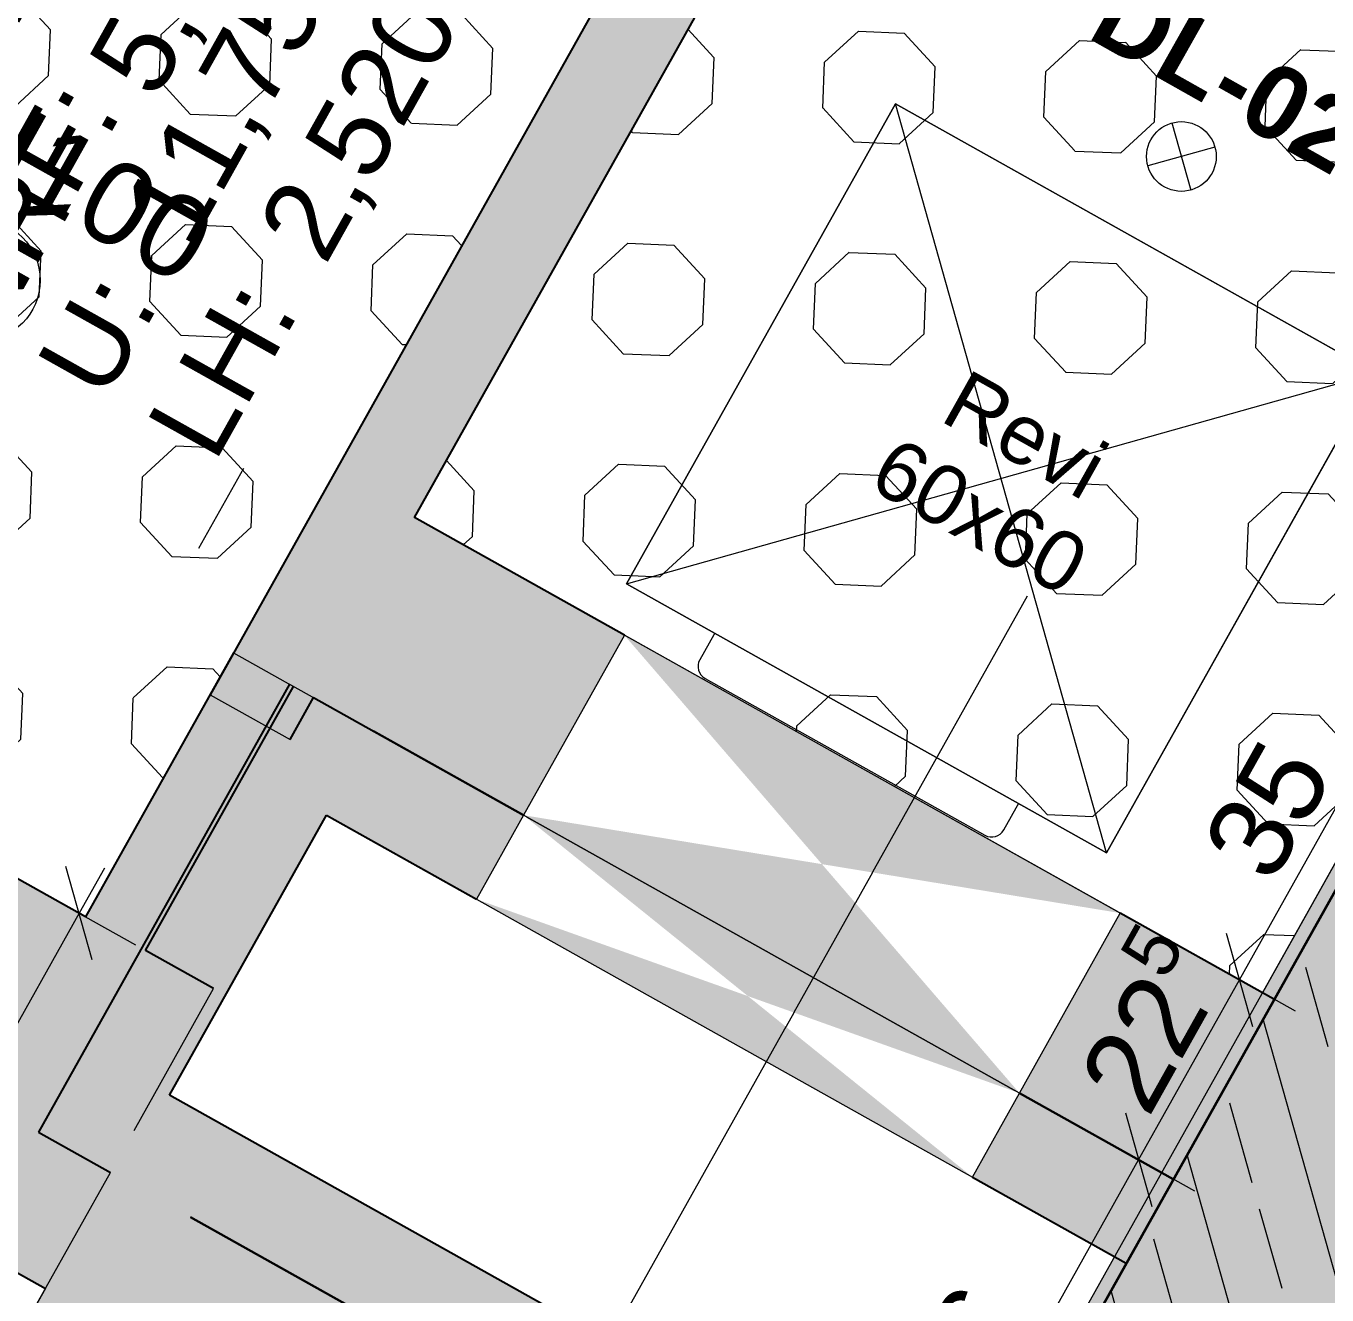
# Model space of a CAD drawing. Header units: metres. Extents: x -27.1 to 50.1, y 105.7 to 163.4.
# Drawn here: x -1.309 to 0.11, y 128.3 to 129.683 of the extents above; entities that cross this region are included whole.
import ezdxf

# ---------------------------------------------------------------- set-up
doc = ezdxf.new("R2010")
doc.units = ezdxf.units.M
doc.header["$MEASUREMENT"] = 0
for name, pattern in [('Punktlinie', [0.0035, 0, -0.0035]), ('Strichlinie', [0.004, 0.003, -0.001]), ('Strichpunktlinie', [0.00670277762413025, 0.00352777767181396, -0.00176388883590699, 0, -0.0014111111164093]), ('Wipeout_Contour', [1, 0, -1])]:
    doc.linetypes.add(name, pattern=pattern)
for name, color, linetype in [('00  Raster', 7, 'Continuous'), ('10  Fassade_Deckschraffur', 7, 'Continuous'), ('10  Wand Massiv', 7, 'Continuous'), ('10  Wand Massiv_Schnittschraffur', 7, 'Continuous'), ('20  Decke Abhangdecke', 7, 'Continuous'), ('20  Decke Abhangdecke_Deckschraffur', 7, 'Continuous'), ('20  Deckenspiegel + Einbauten', 7, 'Continuous'), ('20  Möbel Sanitär', 7, 'Continuous'), ('20  Wand Leichtbau', 7, 'Continuous'), ('20  Wand Leichtbau_Schnittschraffur', 7, 'Continuous'), ('40  Bemaßung 1_ 50 Deckenspiegel', 7, 'Continuous'), ('50  NUF - Raumstempel', 7, 'Continuous')]:
    doc.layers.add(name, color=color, linetype=linetype)
doc.styles.add('ERSTELLTER_STIL_1', font='arial.ttf')
doc.styles.add('ERSTELLTER_STIL_2', font='arial.ttf')
pattern_1 = [(42.60544590150545, (0.02602268690022098, 0.02393365253586232), (-0.2311237981523315, 0.2512972988763789), [0.05000000000000001, -0.2914213562373095]), (42.60544590150545, (-0.05569191879902938, 0.1127806680969158), (-0.2311237981523315, 0.2512972988763789), [0.05000000000000001, -0.2914213562373095]), (42.60544590150545, (0.03610943096227953, 0.2651442017099259), (-0.2311237981523315, 0.2512972988763789), [0.05000000000000001, -0.2914213562373095]), (42.60544590150545, (-0.04560517473697084, 0.3539912172709794), (-0.2311237981523315, 0.2512972988763789), [0.05000000000000001, -0.2914213562373095]), (132.6054459015056, (-0.02393365253586232, 0.02602268690022098), (0.2512972988763781, 0.2311237981523324), [0.05, -0.2914213562373095]), (132.6054459015056, (0.06491336302519113, 0.1077372925994713), (0.2512972988763781, 0.2311237981523324), [0.05, -0.2914213562373095]), (132.6054459015056, (-0.01384689584079021, 0.2672332355460073), (0.2512972988763781, 0.2311237981523324), [0.05, -0.2914213562373095]), (132.6054459015056, (0.07500011972026321, 0.3489478412452577), (0.2512972988763781, 0.2311237981523324), [0.05, -0.2914213562373095]), (357.6054459015054, (-0.02393365253586232, 0.02602268690022098), (0.0100867503620236, 0.2412105485143552), [0.05, -0.1914213562373095]), (357.6054459015054, (-0.01889027923196625, 0.1466279667069856), (0.0100867503620236, 0.2412105485143552), [0.05, -0.1914213562373095]), (87.60544590150543, (-0.05778095114593212, 0.06282432646728411), (-0.2412105485143552, 0.01008675036202379), [0.05, -0.1914213562373095]), (87.60544590150543, (0.06282432646728411, 0.05778095114593212), (-0.2412105485143552, 0.01008675036202379), [0.05, -0.1914213562373095])]

msp = doc.modelspace()

# ---------------------------------------------------------------- wipeouts: each hides what was drawn before it
at = {"color": 254, "linetype": 'Wipeout_Contour', "lineweight": 0, "ltscale": 578.8962479638691}
msp.add_wipeout([(1.5067594081956912, 161.86493320292135), (-18.39248671666787, 126.34978592768114), (-18.221895476930285, 126.2542031319806), (1.6769221220620487, 161.76858559636653)], dxfattribs=at).dxf.layer = '10  Fassade_Deckschraffur'

# ---------------------------------------------------------------- next in the draw order: wipeouts: each hides what was drawn before it
at = {"color": 254, "linetype": 'Wipeout_Contour', "lineweight": 0, "ltscale": 579.7503683143464}
msp.add_wipeout([(1.223594145174534, 162.02526370072815), (-18.67636515155078, 126.50884359316333), (-18.618752288911633, 126.4765629292334), (1.2810620573753795, 161.99272433673832)], dxfattribs=at).dxf.layer = '10  Fassade_Deckschraffur'

# ---------------------------------------------------------------- next in the draw order: wipeouts: each hides what was drawn before it
at = {"color": 254, "linetype": 'Wipeout_Contour', "lineweight": 0, "ltscale": 579.478915280293}
msp.add_wipeout([(-18.460164351033672, 126.38770641849771), (1.4392517328924903, 161.90315702789948), (1.2810617588041424, 161.99272511364288), (-18.61875250712505, 126.47656384955644)], dxfattribs=at).dxf.layer = '10  Fassade_Deckschraffur'

# ---------------------------------------------------------------- next in the draw order: wipeouts: each hides what was drawn before it
at = {"color": 254, "linetype": 'Wipeout_Contour', "lineweight": 0, "ltscale": 579.2762678299683}
msp.add_wipeout([(1.4392516150363903, 161.90315649487792), (-18.46016425202627, 126.38770627252292), (-18.457547507793407, 126.38624010269031), (1.4418618429588896, 161.90167869507096)], dxfattribs=at).dxf.layer = '10  Fassade_Deckschraffur'

# ---------------------------------------------------------------- next in the draw order: wipeouts: each hides what was drawn before it
at = {"color": 254, "linetype": 'Wipeout_Contour', "lineweight": 0, "ltscale": 579.1993435516449}
msp.add_wipeout([(1.4446253981705262, 161.90011437895683), (-18.45477721895697, 126.38468780440216), (-18.401561184513135, 126.3548706968176), (1.4977076112342296, 161.87005843388093)], dxfattribs=at).dxf.layer = '10  Fassade_Deckschraffur'

# ---------------------------------------------------------------- next in the draw order: wipeouts: each hides what was drawn before it
at = {"color": 254, "linetype": 'Wipeout_Contour', "lineweight": 0, "ltscale": 579.1270530596557}
msp.add_wipeout([(-18.39719879339013, 126.35242581235701), (1.5020592334462712, 161.86759432962396), (1.497707648925548, 161.87005836706334), (-18.40156139313348, 126.35487019039562)], dxfattribs=at).dxf.layer = '10  Fassade_Deckschraffur'

# ---------------------------------------------------------------- next in the draw order: wipeouts: each hides what was drawn before it
at = {"color": 254, "linetype": 'Wipeout_Contour', "lineweight": 0, "ltscale": 579.1156743832946}
msp.add_wipeout([(1.5020594021135736, 161.8675948453486), (-18.3971987167375, 126.3524261638586), (-18.392486132980586, 126.34978568870201), (1.5067599700563505, 161.86493292498722)], dxfattribs=at).dxf.layer = '10  Fassade_Deckschraffur'

# ---------------------------------------------------------------- next in the draw order: hatches: boundary and pattern name
at = {"layer": '10  Wand Massiv_Schnittschraffur', "linetype": 'Continuous', "lineweight": 0, "true_color": 0xffffff}
for points in [[(0.8663315321436844, 130.1052027367656), (-0.8361797899585266, 127.0666484135104), (-0.8230938907982353, 127.0593163440095), (0.8794174313039846, 130.0978706672648)], [(-0.4754623436104417, 127.1682994041604), (1.097515750642707, 129.9756695089166), (0.8794174313039846, 130.0978706672648), (-0.6935606629491904, 127.2905005625085)]]:
    msp.add_hatch(color=7, dxfattribs=at).paths.add_polyline_path(points)
at = {"layer": '10  Wand Massiv_Schnittschraffur', "linetype": 'Continuous', "lineweight": 13, "true_color": 0x000100}
h = msp.add_hatch(dxfattribs=at)
h.set_pattern_fill('Gips_0001', color=98, style=0, pattern_type=2)
h.set_pattern_definition([(87.60544590150546, (0, 0), (-0.02497817014552484, 0.001044517200055486), [0, -0.025])])
h.paths.add_polyline_path([(0.8663315321436844, 130.1052027367656), (-0.8361797899585266, 127.0666484135104), (-0.8230938907982353, 127.0593163440095), (0.8794174313039846, 130.0978706672648)])
h = msp.add_hatch(dxfattribs=at)
h.set_pattern_fill('Beton__Stahlbeton_0001', color=98, style=0, pattern_type=2)
h.set_pattern_definition([(105.737956162405, (0, 0), (0.1155014727871792, 0.03254857575981618), []), (105.737956162405, (-0.05775073639358961, -0.01627428787990809), (0.1155014727871792, 0.03254857575981618), [0.09, -0.03])])
h.paths.add_polyline_path([(-0.4754623436104417, 127.1682994041604), (1.097515750642707, 129.9756695089166), (0.8794174313039846, 130.0978706672648), (-0.6935606629491904, 127.2905005625085)])
at = {"layer": '20  Decke Abhangdecke_Deckschraffur', "linetype": 'Continuous', "lineweight": 18, "true_color": 0xffd5aa}
h = msp.add_hatch(dxfattribs=at)
h.set_pattern_fill('Kreise_2_0001', color=41, style=0, pattern_type=2)
h.set_pattern_definition(pattern_1)
h.paths.add_polyline_path([(-2.827086986818413, 127.4004135109772), (-2.041933030966661, 126.9604893616589), (-1.326811868630891, 128.2368008032528), (-1.287707493369989, 128.3065921648425), (-1.427290360844887, 128.3848009952156), (-2.07286141083676, 128.7465163494643)])
at = {"layer": '20  Wand Leichtbau', "linetype": 'Continuous', "lineweight": 0, "true_color": 0x000000}
for points in [[(-0.1155585299474708, 128.715983494845), (-0.6564423654152041, 129.0190423893731), (-0.4409909699732015, 128.7693686961313)], [(-0.76642340999895, 128.8227538974176), (-0.2255395700152896, 128.5196950109492), (-0.4409909699732015, 128.7693686961313)]]:
    msp.add_hatch(color=18, dxfattribs=at).paths.add_polyline_path(points)
at = {"layer": '20  Wand Leichtbau_Schnittschraffur', "linetype": 'Continuous', "lineweight": 18}
for points in [[(-1.108295499837201, 128.954126586042), (-1.021056167914905, 128.9052461134559), (-0.5276577899996244, 129.7858380972095), (-0.6148971036872766, 129.8347185499694)], [(-1.104405721550764, 128.6337397382173), (-2.76195298204216, 129.5624684819183), (-2.945254719564423, 129.2353210029103), (-1.287707459073026, 128.3065922592092)], [(-0.8854128816957516, 129.147335250954), (-0.9953939174284105, 128.9510467640365), (-0.7664234087804758, 128.8227538931177), (-0.6564423610806109, 129.0190423910417)], [(-1.178559126413182, 128.6752881152563), (-1.017203750726763, 128.9632668848902), (-1.082633247850174, 128.9999272300356), (-1.243988623536573, 128.7119484604017)], [(-1.072890206703004, 128.8741096084979), (-0.9812889107778915, 128.8227851241549), (-1.0215657223601, 128.965710904423)], [(-0.9812889101844018, 128.8227851247008), (-0.9299644258414883, 128.9143864206259), (-1.021565723219435, 128.9657109036326)], [(-1.244021703422971, 128.5686829163346), (-1.152420411307837, 128.5173584303806), (-0.9812889112400534, 128.8227851258486), (-1.072890207362736, 128.8741096081168)], [(-1.244021703807942, 128.5686829170629), (-1.295346188281533, 128.4770816221613), (-1.152420410359138, 128.5173584312532)], [(-1.152420410579632, 128.5173584314929), (-1.295346187165853, 128.4770816209482), (-1.20374489371704, 128.4257571351384)], [(-0.3322960356142737, 127.9374816629826), (-1.216830822506012, 128.4330892214687), (-1.326811865019332, 128.2368007340639), (-0.4422770781276135, 127.7411931755778)]]:
    msp.add_hatch(color=9, dxfattribs=at).paths.add_polyline_path(points)

# ---------------------------------------------------------------- next in the draw order: linework, layer by layer
at = {"layer": '10  Wand Massiv', "color": 7, "linetype": 'Continuous', "lineweight": 35, "ltscale": 1000}
msp.add_line((0.8794176781379335, 130.0978705519855), (-0.6935603387239233, 127.2905005853533), dxfattribs=at)
at = {"layer": '10  Wand Massiv', "color": 7, "linetype": 'Continuous', "lineweight": 13, "ltscale": 1000, "flags": 128}
msp.add_lwpolyline([(0.8663315321436844, 130.1052027367656), (-0.8361797899585266, 127.0666484135104)], dxfattribs=at)
at = {"layer": '20  Decke Abhangdecke', "color": 7, "linetype": 'Continuous', "lineweight": 13, "ltscale": 1000, "flags": 128}
msp.add_lwpolyline([(-2.827086986818413, 127.4004135109772), (-2.07286141083676, 128.7465163494643), (-1.427290360844887, 128.3848009952156), (-1.287707493369989, 128.3065921648425), (-1.326811868630891, 128.2368008032528), (-2.041933030966661, 126.9604893616589)], close=True, dxfattribs=at)
at = {"layer": '20  Deckenspiegel + Einbauten', "color": 7, "linetype": 'Continuous', "lineweight": 18, "ltscale": 1000}
for p, q in [((-0.0592333581550637, 129.5776729359201), (-0.03873256231502964, 129.5044903940847)), ((-0.01237771380052166, 129.5512845445605), (-0.08558781761027845, 129.5308794798172))]:
    msp.add_line(p, q, dxfattribs=at)
for centre, radius in [((-0.04898260236775975, 129.5410818521154), 0.03799999999998997), ((-1.359468696350815, 129.4060857066279), 0.06600000000002962)]:
    msp.add_circle(centre, radius, dxfattribs=at)
at = {"layer": '20  Möbel Sanitär', "color": 9, "linetype": 'Continuous', "lineweight": 18, "ltscale": 1000}
for p, q in [((-0.2427216652101407, 128.8066032720376), (-0.06675209087947742, 129.120664684671)), ((-0.2763547623866636, 128.9171843819291), (-0.2833105471822215, 128.9227632164947)), ((-0.2036025311056306, 128.8764210832393), (-0.2763547623866636, 128.9171843819291))]:
    msp.add_line(p, q, dxfattribs=at)
for centre, radius, start, end in [((-0.2325064982942457, 129.2135373587272), 0.1899999999999996, 330.7379561624008, 150.7379561623968), ((-0.2558073427785263, 128.8139349680357), 0.01500000000000453, 240.7379561627557, 330.7379561624124)]:
    msp.add_arc(centre, radius, start, end, dxfattribs=at)
at = {"layer": '20  Wand Leichtbau', "color": 7, "linetype": 'Continuous', "lineweight": 25, "ltscale": 1000, "flags": 128}
for points in [[(-0.6148970990914204, 129.8347185672192), (-1.108295493272145, 128.954126578904)], [(-0.8854128778753125, 129.1473352544677), (-0.5276577713141588, 129.7858381039546)], [(-1.243988623536564, 128.7119484604017), (-2.76195298204216, 129.5624684819183)], [(-2.945254719564423, 129.2353210029103), (-1.287707459073026, 128.3065922592092)], [(-0.6564423685653971, 129.0190423752372), (-0.8854128778753125, 129.1473352544677)], [(-1.082633247850174, 128.9999272300356), (-1.243988623536573, 128.7119484604017)], [(-1.021565722953612, 128.9657109038771), (-1.295346187780343, 128.4770816216164)], [(-1.178559126413182, 128.6752881152563), (-1.017203750726763, 128.9632668848902)], [(-1.021056165445815, 128.9052461157268), (-0.9953939200238491, 128.9510467668584)], [(-0.9953939200238384, 128.9510467668584), (-0.7664234143443522, 128.8227538896621)], [(-1.152420410359149, 128.5173584312531), (-0.9812889101843787, 128.8227851247008)], [(-0.9812889101844018, 128.8227851247008), (-0.8177479050265664, 128.731152604842)], [(-1.104405721550764, 128.6337397382173), (-1.178559126413171, 128.6752881152564)], [(-0.2255395734752295, 128.5196950132877), (-0.05804007208281448, 128.4258445284892)], [(-1.295346187780343, 128.4770816216164), (-1.216830822519633, 128.4330892214444)], [(-0.2768640671752465, 128.4280937544615), (-0.1093645387445399, 128.3342432620394)], [(-0.3322960356142737, 127.9374816629826), (-1.129591494770498, 128.3842087581295)], [(-1.129591494693317, 128.3842087582673), (-0.3313516294407872, 127.9369525114326)]]:
    msp.add_lwpolyline(points, dxfattribs=at)
at = {"layer": '20  Wand Leichtbau', "color": 7, "linetype": 'Continuous', "lineweight": 13, "ltscale": 1000, "flags": 128}
for points in [[(-1.082633247850174, 128.9999272300356), (-1.017203750726763, 128.9632668848902)], [(-1.021565722953643, 128.9657109038771), (-0.9299644269808649, 128.9143864206736)], [(-1.108295493272145, 128.954126578904), (-1.021056165445815, 128.9052461157268)], [(-1.191168579221133, 128.4788898685866), (-1.104405721550764, 128.6337397382173)], [(-1.326811865019332, 128.2368007340639), (-1.216830822506012, 128.4330892214687)], [(-0.05804005554100478, 128.4258445580121), (-0.1093645387445399, 128.3342432620394)]]:
    msp.add_lwpolyline(points, dxfattribs=at)
at = {"layer": '40  Bemaßung 1_ 50 Deckenspiegel', "color": 7, "linetype": 'Continuous', "lineweight": 13, "ltscale": 1000}
for p, q in [((-1.236630605607305, 128.6648406843556), (-1.265399700422838, 128.7669303378774)), ((-1.223519943500214, 128.764957541743), (-1.251015153015071, 128.7158855111165)), ((-1.312355364891445, 128.7502546202749), (-1.1896749411387, 128.6815164019581)), ((-1.251015153015071, 128.7158855111165), (-1.434316938840084, 128.3887379459002)), ((-8.978343961629776e-05, 128.6942715148018), (0.02867892231662061, 128.5921811669071)), ((-0.09568646315057094, 128.4469378711619), (0.01429476396815232, 128.6432266880409)), ((-0.1100710105583396, 128.4979826979229), (-0.08130191574280587, 128.395893044401)), ((-0.03434625127419899, 128.4125687620035), (-0.1570266750269464, 128.4813069803203))]:
    msp.add_line(p, q, dxfattribs=at)
at = {"layer": '50  NUF - Raumstempel', "color": 253, "linetype": 'Punktlinie', "lineweight": 18, "ltscale": 1000, "true_color": 0x9f9f9f}
for p, q in [((-1.120388903411278, 129.1139029795363), (-0.6801663645748555, 129.8995894423577)), ((-1.754431952435, 129.4691592477562), (-1.120388903411278, 129.1139029795363))]:
    msp.add_line(p, q, dxfattribs=at)

# ---------------------------------------------------------------- next in the draw order: texts
at = {"layer": '20  Deckenspiegel + Einbauten', "color": 7, "linetype": 'Continuous', "lineweight": 18, "insert": (-1.265827380155053, 129.5732118938415), "char_height": 0.09000000000000001, "attachment_point": 2, "rotation": 330.7379561442821, "style": 'ERSTELLTER_STIL_1'}
msp.add_mtext('\\A1;{\\pqc;\\fArial|b0|i0|c0|p38;DN\\fArial|b0|i0|c0|p38;100}', dxfattribs=at)
at = {"layer": '40  Bemaßung 1_ 50 Deckenspiegel', "color": 7, "linetype": 'Continuous', "lineweight": 13, "insert": (-0.2816635804790373, 128.1518394052877), "char_height": 0.08999999761581419, "width": 0.1365947963814735, "attachment_point": 7, "rotation": 60.73795616240355, "style": 'ERSTELLTER_STIL_1'}
msp.add_mtext('\\A1;{\\pql;\\fArial|b0|i0|c0|p38;56}', dxfattribs=at)
at = {"layer": '50  NUF - Raumstempel', "color": 253, "linetype": 'Continuous', "lineweight": 18, "true_color": 0x9f9f9f, "attachment_point": 1, "rotation": 60.73795616240605}
for s, insert, char_height, style in [('\\A1;{\\pql;\\pt0,0.1;\\fArial|b0|i0|c0|p38;5,50\\fArial|b0|i0|c0|p38;\\A1{\\H.66x;\\S^  ;}\\fArial|b0|i0|c0|p38; m\\fArial|b0|i0|c0|p38;\\A1{\\H.66x;\\S2^  ;}}', (-1.266306837589615, 129.6564548520898), 0.0875, 'ERSTELLTER_STIL_1'), ('\\A1;{\\pql;\\pt0,0.1;\\fArial|b0|i0|c0|p38;11,758\\fArial|b0|i0|c0|p38;\\A1{\\H.66x;\\S^  ;}\\fArial|b0|i0|c0|p38; m\\fArial|b0|i0|c0|p38;\\A1{\\H.66x;\\S^  ;}}', (-1.207183032165156, 129.4806774888113), 0.0875, 'ERSTELLTER_STIL_1'), ('\\A1;{\\pql;\\pt0,0.1;\\fArial|b0|i0|c0|p38;2,520\\fArial|b0|i0|c0|p38;\\A1{\\H.66x;\\S^  ;}\\fArial|b0|i0|c0|p38; m\\fArial|b0|i0|c0|p38;\\A1{\\H.66x;\\S^  ;}}', (-1.059073809645445, 129.4637167044954), 0.0875, 'ERSTELLTER_STIL_1'), ('\\A1;{\\pqj;\\pt0;\\fArial|b1|i0|c0|p38;WC H}', (-1.568837779257061, 129.4664923910415), 0.1125, 'ERSTELLTER_STIL_2'), ('\\A1;{\\pqj;\\pt0;\\fArial|b0|i0|c0|p38;NRF: }', (-1.419596215023858, 129.3828718841146), 0.0875, 'ERSTELLTER_STIL_1'), ('\\A1;{\\pqj;\\pt0;\\fArial|b0|i0|c0|p38;U: }', (-1.299642139387589, 129.3156612470231), 0.0875, 'ERSTELLTER_STIL_1'), ('\\A1;{\\pqj;\\pt0;\\fArial|b0|i0|c0|p38;LH: }', (-1.179688063751291, 129.2484506099316), 0.0875, 'ERSTELLTER_STIL_1')]:
    msp.add_mtext(s, dxfattribs=dict(at, insert=insert, char_height=char_height, style=style))

# ---------------------------------------------------------------- next in the draw order: wipeouts: each hides what was drawn before it
at = {"color": 254, "linetype": 'Wipeout_Contour', "lineweight": 0, "ltscale": 514.3458430019567}
msp.add_wipeout([(1.3723704242274375, 129.75836658590492), (0.055041942914163755, 127.407266703998), (0.05853151602698503, 127.40531148547049), (1.3758599973402748, 129.75641136737738)], dxfattribs=at).dxf.layer = '10  Fassade_Deckschraffur'

# ---------------------------------------------------------------- next in the draw order: hatches: boundary and pattern name
at = {"layer": '20  Wand Leichtbau_Schnittschraffur', "linetype": 'Continuous', "lineweight": 18}
msp.add_hatch(color=9, dxfattribs=at).paths.add_polyline_path([(-0.2255395733064507, 128.5196950146033), (-0.05804007495595975, 128.4258445258467), (0.0519409727438962, 128.6221330237706), (-0.1155585265672769, 128.7159834895535)])

# ---------------------------------------------------------------- next in the draw order: linework, layer by layer
at = {"layer": '20  Wand Leichtbau', "color": 7, "linetype": 'Continuous', "lineweight": 25, "ltscale": 1000, "flags": 128}
msp.add_lwpolyline([(0.05194097006570964, 128.6221330160984), (-0.1155585276962334, 128.7159834988628)], dxfattribs=at)
at = {"layer": '20  Wand Leichtbau', "color": 7, "linetype": 'Continuous', "lineweight": 13, "ltscale": 1000, "flags": 128}
msp.add_lwpolyline([(0.05194097006570964, 128.6221330160984), (-0.05804007208281448, 128.4258445284892)], dxfattribs=at)
at = {"layer": '40  Bemaßung 1_ 50 Deckenspiegel', "color": 7, "linetype": 'Continuous', "lineweight": 13, "ltscale": 1000}
msp.add_line((0.07563497584452428, 128.6088575788825), (-0.04704544790822318, 128.6775957971993), dxfattribs=at)

# ---------------------------------------------------------------- next in the draw order: texts
at = {"layer": '20  Deckenspiegel + Einbauten', "color": 7, "linetype": 'Continuous', "lineweight": 18, "insert": (0.02092970614347076, 129.6650247113384), "char_height": 0.07999999999999999, "attachment_point": 2, "rotation": 330.5740081370011, "style": 'ERSTELLTER_STIL_2'}
msp.add_mtext('\\A1;{\\pqc;\\fArial|b1|i0|c0|p38;DL-0\\fArial|b1|i0|c0|p38;2}', dxfattribs=at)

# ---------------------------------------------------------------- next in the draw order: wipeouts: each hides what was drawn before it
at = {"color": 254, "linetype": 'Wipeout_Contour', "lineweight": 0, "ltscale": 386.29526012909}
msp.add_wipeout([(-0.4409909699732015, 128.7693686961312), (-0.22553957001528951, 128.51969501094916), (-0.11555852994747079, 128.7159834948449)], dxfattribs=at).dxf.layer = '20  Wand Leichtbau'

# ---------------------------------------------------------------- next in the draw order: hatches: boundary and pattern name
at = {"layer": '20  Wand Leichtbau', "linetype": 'Continuous', "lineweight": 0, "true_color": 0x000000}
msp.add_hatch(color=18, dxfattribs=at).paths.add_polyline_path([(-0.8177479062997541, 128.7311526025697), (-0.2768640639325035, 128.4280937602489), (-0.5216437173158717, 128.6254238194514)])
at = {"layer": '20  Wand Leichtbau_Schnittschraffur', "linetype": 'Continuous', "lineweight": 18}
for points in [[(-1.203744893562675, 128.4257571352804), (-0.3313516294407872, 127.9369525114326), (-0.2800271431048014, 128.0285538056502), (-1.15242041035912, 128.5173584312531)], [(-0.2768640661762554, 128.4280937560794), (-0.1093645384543311, 128.3342432623063), (-0.05804006068287393, 128.4258445626184), (-0.2255395784940077, 128.5196950456156)]]:
    msp.add_hatch(color=9, dxfattribs=at).paths.add_polyline_path(points)

# ---------------------------------------------------------------- next in the draw order: linework, layer by layer
at = {"layer": '20  Wand Leichtbau', "color": 7, "linetype": 'Continuous', "lineweight": 13, "ltscale": 1000, "flags": 128}
msp.add_lwpolyline([(-0.2255395748055395, 128.5196950109134), (-0.115558527897706, 128.7159834985033)], dxfattribs=at)
at = {"layer": '20  Wand Leichtbau', "color": 7, "linetype": 'Continuous', "lineweight": 25, "ltscale": 1000, "flags": 128}
for points in [[(-0.2800271431048014, 128.0285538056502), (-1.152420410359149, 128.5173584312531)], [(-0.05804005554100478, 128.4258445580121), (-0.2255395845633394, 128.5196950507657)]]:
    msp.add_lwpolyline(points, dxfattribs=at)

# ---------------------------------------------------------------- next in the draw order: texts
at = {"layer": '40  Bemaßung 1_ 50 Deckenspiegel', "color": 7, "linetype": 'Continuous', "lineweight": 13, "insert": (-0.0621955344271792, 128.4784069974382), "char_height": 0.08999999761581419, "attachment_point": 7, "rotation": 60.73795616240355, "style": 'ERSTELLTER_STIL_1'}
msp.add_mtext('\\A1;{\\pql;\\fArial|b0|i0|c0|p38;22\\fArial|b0|i0|c0|p38;\\A1{\\H.66x;\\S5^  ;}}', dxfattribs=at)

# ---------------------------------------------------------------- next in the draw order: wipeouts: each hides what was drawn before it
at = {"color": 254, "linetype": 'Wipeout_Contour', "lineweight": 0, "ltscale": 386.3316299173522}
msp.add_wipeout([(-0.4409909654572832, 128.7693687041911), (-0.6564423654152041, 129.0190423893731), (-0.76642340999895, 128.82275389741764)], dxfattribs=at).dxf.layer = '20  Wand Leichtbau'

# ---------------------------------------------------------------- next in the draw order: hatches: boundary and pattern name
at = {"layer": '20  Wand Leichtbau', "linetype": 'Continuous', "lineweight": 0, "true_color": 0x000000}
msp.add_hatch(color=18, dxfattribs=at).paths.add_polyline_path([(-0.2255395857226858, 128.5196950473091), (-0.7664234109982786, 128.8227539012335), (-0.5216437173158717, 128.6254238194514)])
at = {"layer": '20  Wand Leichtbau_Schnittschraffur', "linetype": 'Continuous', "lineweight": 18}
msp.add_hatch(color=9, dxfattribs=at).paths.add_polyline_path([(-0.9299644277615258, 128.9143864199555), (-0.9812889055329617, 128.8227851196434), (-0.817747910692125, 128.7311525964321), (-0.7664234122339888, 128.8227538958792)])

# ---------------------------------------------------------------- next in the draw order: linework, layer by layer
at = {"layer": '20  Möbel Sanitär', "color": 9, "linetype": 'Continuous', "lineweight": 18, "ltscale": 1000}
for p, q in [((-0.3982610125838431, 129.3064101519348), (-0.5742305869145063, 128.9923487393014)), ((-0.5351114528099963, 129.0621665505031), (-0.4623592215289651, 129.0214032518133)), ((-0.4623592215289651, 129.0214032518133), (-0.4539693641679676, 129.018383875935)), ((-0.5684773401988892, 128.9719307642835), (-0.263139334914456, 128.8008489418897))]:
    msp.add_line(p, q, dxfattribs=at)
for centre, radius, start, end in [((-0.5060691302823024, 128.7252968945863), 0.2976817069519961, 41.55560205169651, 79.92031027307529), ((-0.5611449898526875, 128.9850165897232), 0.01499999999999556, 150.7379561624293, 240.7379561627041)]:
    msp.add_arc(centre, radius, start, end, dxfattribs=at)
at = {"layer": '20  Wand Leichtbau', "color": 7, "linetype": 'Continuous', "lineweight": 13, "ltscale": 1000, "flags": 128}
for points in [[(-0.6564423617847552, 129.019042387339), (-0.7664234086926065, 128.8227538997491)], [(-0.115558527897706, 128.7159834985033), (-0.6564423617847552, 129.019042387339)], [(-0.7664234086926065, 128.8227538997491), (-0.2255395748055395, 128.5196950109134)]]:
    msp.add_lwpolyline(points, dxfattribs=at)
at = {"layer": '20  Wand Leichtbau', "color": 7, "linetype": 'Continuous', "lineweight": 25, "ltscale": 1000, "flags": 128}
msp.add_lwpolyline([(-0.7664234172300137, 128.8227538982413), (-0.9299644269808649, 128.9143864206736)], dxfattribs=at)

# ---------------------------------------------------------------- next in the draw order: wipeouts: each hides what was drawn before it
at = {"color": 254, "linetype": 'Wipeout_Contour', "lineweight": 0, "ltscale": 385.5428665125836}
msp.add_wipeout([(-0.5216437173158717, 128.62542381945138), (-0.2768640639325035, 128.4280937602489), (-0.22553958572268584, 128.5196950473091)], dxfattribs=at).dxf.layer = '20  Wand Leichtbau'

# ---------------------------------------------------------------- next in the draw order: linework, layer by layer
at = {"layer": '20  Wand Leichtbau', "color": 7, "linetype": 'Continuous', "lineweight": 13, "ltscale": 1000, "flags": 128}
msp.add_lwpolyline([(-0.276864063618758, 128.4280937608088), (-0.2255395857669296, 128.5196950486176)], dxfattribs=at)
at = {"layer": '40  Bemaßung 1_ 50 Deckenspiegel', "color": 7, "linetype": 'Continuous', "lineweight": 13, "ltscale": 1000}
msp.add_line((-0.3694671007585821, 127.9583083218441), (-0.09568646315057094, 128.4469378711619), dxfattribs=at)

# ---------------------------------------------------------------- next in the draw order: wipeouts: each hides what was drawn before it
at = {"color": 254, "linetype": 'Wipeout_Contour', "lineweight": 0, "ltscale": 386.2223201822791}
msp.add_wipeout([(-0.5216437218318113, 128.6254238113916), (-0.7664234109982786, 128.82275390123354), (-0.8177479062997541, 128.7311526025697)], dxfattribs=at).dxf.layer = '20  Wand Leichtbau'

# ---------------------------------------------------------------- next in the draw order: linework, layer by layer
at = {"layer": '20  Wand Leichtbau', "color": 7, "linetype": 'Continuous', "lineweight": 13, "ltscale": 1000, "flags": 128}
for points in [[(-0.7664234144651001, 128.822753903176), (-0.8177479063723094, 128.7311526024401)], [(-0.2255395857669296, 128.5196950486176), (-0.7664234144651001, 128.822753903176)], [(-0.8177479063723094, 128.7311526024401), (-0.276864063618758, 128.4280937608088)]]:
    msp.add_lwpolyline(points, dxfattribs=at)

# ---------------------------------------------------------------- next in the draw order: wipeouts: each hides what was drawn before it
at = {"color": 254, "linetype": 'Wipeout_Contour', "lineweight": 0, "ltscale": 516.7644375247603}
msp.add_wipeout([(-0.654053110765398, 129.0749253776598), (-0.1306171443525414, 128.78164259762417), (0.1626656356830889, 129.30507856403702), (-0.3607703307297978, 129.59836134407269)], dxfattribs=at).dxf.layer = '20  Deckenspiegel + Einbauten'

# ---------------------------------------------------------------- next in the draw order: hatches: boundary and pattern name
at = {"layer": '20  Decke Abhangdecke_Deckschraffur', "linetype": 'Continuous', "lineweight": 18, "true_color": 0xffd5aa}
h = msp.add_hatch(dxfattribs=at)
h.set_pattern_fill('Kreise_2_0001', color=41, style=0, pattern_type=2)
h.set_pattern_definition(pattern_1)
h.paths.add_polyline_path([(-2.761952962599038, 129.5624684525086), (-1.243989020026428, 128.7119471504697), (-0.9726521587848485, 129.1962156234816), (-0.1945257963274312, 130.584977091445), (-1.712487882868368, 131.4354959334181)])
h = msp.add_hatch(dxfattribs=at)
h.set_pattern_fill('Kreise_2_0001', color=41, style=0, pattern_type=2)
h.set_pattern_definition(pattern_1)
h.paths.add_polyline_path([(-0.1072865107149639, 130.5360966804294), (-0.8854128493651654, 129.1473353102132), (0.03932399976803858, 128.6292023862149), (0.8174505604629996, 130.0179636335336)])

# ---------------------------------------------------------------- next in the draw order: linework, layer by layer
at = {"layer": '00  Raster', "color": 7, "linetype": 'Strichpunktlinie', "lineweight": 13, "ltscale": 1000}
msp.add_line((-11.91683388821955, 108.1803955642052), (14.15132427871545, 154.7054986100021), dxfattribs=at)
at = {"layer": '20  Decke Abhangdecke', "color": 7, "linetype": 'Continuous', "lineweight": 13, "ltscale": 1000, "flags": 128}
for points in [[(-2.761952962599038, 129.5624684525086), (-1.712487882868368, 131.4354959334181), (-0.1945257963274312, 130.584977091445), (-0.9726521587848485, 129.1962156234816), (-1.243989020026428, 128.7119471504697)], [(-0.1072865107149639, 130.5360966804294), (0.8174505604629996, 130.0179636335336), (0.03932399976803858, 128.6292023862149), (-0.8854128493651654, 129.1473353102132)]]:
    msp.add_lwpolyline(points, close=True, dxfattribs=at)
at = {"layer": '20  Deckenspiegel + Einbauten', "color": 7, "linetype": 'Continuous', "lineweight": 13, "ltscale": 1000}
for p, q in [((-0.6540530250332868, 129.0749256570188), (-0.3607704011488462, 129.5983613447412)), ((-0.3607704011488462, 129.5983613447412), (0.1626652865735316, 129.3050787208567)), ((0.1626652865735316, 129.3050787208567), (-0.130617337310909, 128.7816430331343)), ((-0.130617337310909, 128.7816430331343), (-0.6540530250332868, 129.0749256570188))]:
    msp.add_line(p, q, dxfattribs=at)
at = {"layer": '20  Deckenspiegel + Einbauten', "color": 7, "linetype": 'Strichlinie', "lineweight": 13, "ltscale": 1000}
for p, q in [((-0.130617337310909, 128.7816430331343), (-0.3607704011488462, 129.5983613447412)), ((-0.6540530250332868, 129.0749256570188), (0.1626652865735316, 129.3050787208567))]:
    msp.add_line(p, q, dxfattribs=at)
at = {"layer": '20  Deckenspiegel + Einbauten', "color": 7, "linetype": 'Continuous', "lineweight": 18, "ltscale": 1000, "flags": 128}
msp.add_lwpolyline([(-0.654053110765398, 129.0749253776598), (-0.1306171443525415, 128.7816425976242), (0.1626656356830889, 129.305078564037), (-0.3607703307297978, 129.5983613440727)], close=True, dxfattribs=at)
at = {"layer": '40  Bemaßung 1_ 50 Deckenspiegel', "color": 7, "linetype": 'Continuous', "lineweight": 13, "ltscale": 1000}
msp.add_line((0.01429476396815232, 128.6432266880409), (0.1853369023136793, 128.9484938672846), dxfattribs=at)

# ---------------------------------------------------------------- next in the draw order: texts
at = {"layer": '20  Deckenspiegel + Einbauten', "color": 7, "linetype": 'Continuous', "lineweight": 13, "insert": (-0.2030280061400712, 129.266149565828), "char_height": 0.065, "attachment_point": 2, "rotation": 330.73795616239937, "line_spacing_factor": 0.9402941696062734, "style": 'ERSTELLTER_STIL_1'}
msp.add_mtext('\\A1;{\\pqc;\\fArial|b0|i0|c0|p38;Revi\\P\\pqc;\\fArial|b0|i0|c0|p38;6\\fArial|b0|i0|c0|p38;0x\\fArial|b0|i0|c0|p38;6\\fArial|b0|i0|c0|p38;0}', dxfattribs=at)
at = {"layer": '40  Bemaßung 1_ 50 Deckenspiegel', "color": 7, "linetype": 'Continuous', "lineweight": 13, "insert": (0.0507289226418326, 128.7450763866009), "char_height": 0.08999999761581419, "width": 0.1365947963814735, "attachment_point": 7, "rotation": 60.73795616240355, "style": 'ERSTELLTER_STIL_1'}
msp.add_mtext('\\A1;{\\pql;\\fArial|b0|i0|c0|p38;35}', dxfattribs=at)

doc.saveas('drawing.dxf')
